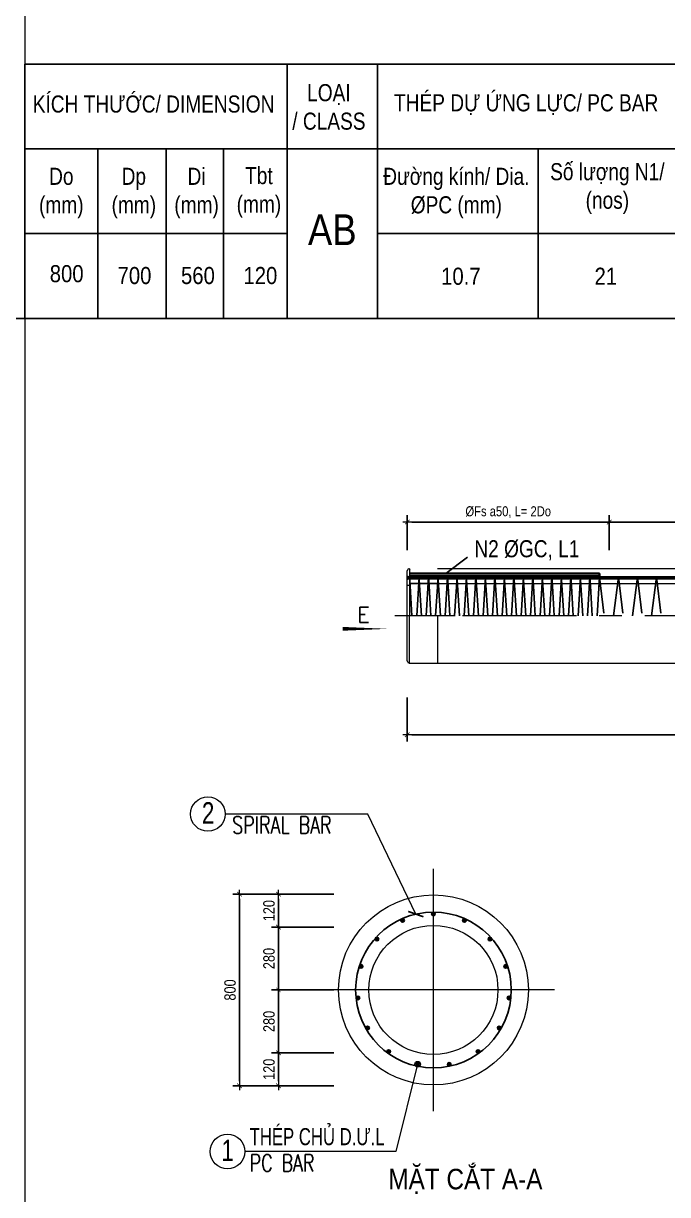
# Model space of a CAD drawing. Header units: millimetres. Extents: x -2123450 to -961021, y -260876 to 649159.
# Drawn here: x -1637070 to -1622931, y -4284 to 21407 of the extents above; entities that cross this region are included whole.
import ezdxf
from ezdxf.enums import TextEntityAlignment as Align

# ---------------------------------------------------------------- set-up
doc = ezdxf.new("R2010")
doc.units = ezdxf.units.MM
doc.header["$LTSCALE"] = 1000
doc.header["$MEASUREMENT"] = 0
doc.header["$PDMODE"] = 66
for name, pattern in [('CENTER2', [1.125, 0.75, -0.125, 0.125, -0.125]), ('CENTERX2', [4, 2.5, -0.5, 0.5, -0.5]), ('HIDDEN2', [4.7625, 3.175, -1.5875])]:
    doc.linetypes.add(name, pattern=pattern)
doc.layers.get('0').update_dxf_attribs({"linetype": 'CONTINUOUS'})
doc.layers.get('DEFPOINTS').update_dxf_attribs({"linetype": 'CONTINUOUS'})
for name, color, linetype, lineweight in [('1.NET BAO-F', 3, 'CONTINUOUS', 20), ('4.DIM-F', 1, 'CONTINUOUS', 15), ('NDC_S_AXIS', 5, 'CENTER2', 15), ('NDC_S_CONTINUOUS', 3, 'CONTINUOUS', 20), ('NDC_S_DIM', 1, 'CONTINUOUS', 9), ('NDC_S_ENG TEXT', 2, 'CONTINUOUS', 9), ('NDC_S_HATCH MATERIAL', 8, 'CONTINUOUS', 13), ('NDC_S_REBAR', 4, 'CONTINUOUS', 35), ('NDC_S_REBAR NO.', 7, 'CONTINUOUS', 20), ('NDC_S_REBAR SECTION', 6, 'CONTINUOUS', 25), ('NDC_S_STIRRUP', 2, 'CONTINUOUS', 25), ('NDC_S_VN TEXT', 7, 'CONTINUOUS', 9), ('netmanh', 6, 'CONTINUOUS', 15), ('Thep', 1, 'CONTINUOUS', 30)]:
    doc.layers.add(name, color=color, linetype=linetype, lineweight=lineweight)
doc.styles.add('Arial', font='arial.ttf')
doc.styles.add('NDC_ARIAL', font='arial.ttf', dxfattribs={"width": 0.8})
doc.styles.add('NDC_ROMANS', font='romans.shx', dxfattribs={"width": 0.8, "bigfont": 'vns.shx'})
doc.styles.get("Standard").update_dxf_attribs({"font": 'romans.shx', "bigfont": 'vns.shx'})
doc.styles.add('Vnsimli', font='vnsimli.shx', dxfattribs={"width": 0.65})
doc.dimstyles.new('D1-1(SC25)', dxfattribs={"dimscale": 25, "dimtxt": 2, "dimasz": 1.5, "dimexe": 1.5, "dimexo": 0, "dimgap": 0.5, "dimtad": 1, "dimdec": 0, "dimzin": 0, "dimdsep": 46, "dimtxsty": 'Vnsimli', "dimblk": 'ARCHTICK', "dimcen": 1, "dimdle": 1.5, "dimclrd": 256, "dimclre": 256, "dimclrt": 2, "dimadec": 0, "dimazin": 0, "dimtfac": 1, "dimtdec": 0, "dimtix": 1, "dimtmove": 2, "dimatfit": 2, "dimldrblk": 'ARCHTICK', "dimfxl": 1, "dimtolj": 1, "dimtzin": 0, "dimlwd": -1, "dimlwe": -1, "dimarcsym": 0})
doc.dimstyles.new('DIM', dxfattribs={"dimtxt": 0.03, "dimasz": 0.035, "dimexe": 0.03, "dimexo": 0.03, "dimgap": 0.005, "dimtad": 1, "dimdec": 0, "dimlfac": 10000, "dimzin": 0, "dimdsep": 46, "dimtxsty": 'NDC_ARIAL', "dimblk": 'DOTSMALL', "dimcen": 0.05, "dimclrd": 1, "dimclre": 1, "dimadec": 0, "dimazin": 0, "dimtfac": 1, "dimtdec": 0, "dimtofl": 0, "dimtmove": 0, "dimatfit": 3, "dimfxl": 0.03, "dimtolj": 1, "dimtzin": 0, "dimarcsym": 0})
doc.dimstyles.new('NDC_1-100', dxfattribs={"dimscale": 100, "dimtxt": 2.2, "dimasz": 1, "dimexe": 1.5, "dimexo": 2, "dimgap": 0.8, "dimtad": 1, "dimdec": 0, "dimdsep": 46, "dimtxsty": 'NDC_ARIAL', "dimblk": 'DIMMARK', "dimcen": 49999.938995, "dimdle": 1.5, "dimclrd": 1, "dimclre": 1, "dimclrt": 3, "dimadec": 0, "dimazin": 0, "dimtfac": 1, "dimtdec": 0, "dimtix": 1, "dimtmove": 2, "dimatfit": 3, "dimfxl": 1, "dimarcsym": 0})
doc.dimstyles.new('NDC_1-25(25)', dxfattribs={"dimscale": 100, "dimtxt": 2.5, "dimasz": 1, "dimexe": 1.5, "dimexo": 0, "dimgap": 0.8, "dimtad": 1, "dimdec": 0, "dimlfac": 0.25, "dimdsep": 46, "dimtxsty": 'NDC_ARIAL', "dimblk": 'DIMMARK', "dimcen": 49999.938995, "dimdle": 1.5, "dimclrd": 1, "dimclre": 1, "dimclrt": 3, "dimadec": 0, "dimazin": 0, "dimtfac": 1, "dimtdec": 0, "dimtix": 1, "dimtmove": 2, "dimatfit": 3, "dimfxl": 1, "dimarcsym": 0})

# ---------------------------------------------------------------- blocks, each defined once
blk = doc.blocks.new('DIMMARK')
at = {"layer": 'NDC_S_DIM', "color": 1}
blk.add_line((-1.5, 0), (1, 0), dxfattribs=at)
at = {"layer": 'NDC_S_DIM', "color": 2, "const_width": 0.15}
blk.add_lwpolyline([(-0.5, -0.5), (0.5, 0.5)], dxfattribs=at)
blk = doc.blocks.new('*D482')
at = {"layer": 'DEFPOINTS', "color": 0, "transparency": 16777216}
for p in [(-1624212, 10469), (-1628645, 9649), (-1624212, 9649)]:
    blk.add_point(p, dxfattribs=at)
at = {"layer": 'NDC_S_DIM', "color": 1, "lineweight": -2, "transparency": 16777216}
for p, q in [((-1628645, 9849), (-1628645, 10619)), ((-1624212, 9849), (-1624212, 10619)), ((-1628545, 10469), (-1624312, 10469))]:
    blk.add_line(p, q, dxfattribs=at)
at = {"layer": 'NDC_S_DIM', "color": 1, "lineweight": -2, "transparency": 16777216, "xscale": 100, "yscale": 100, "zscale": 100, "rotation": 180}
blk.add_blockref('DIMMARK', (-1628645, 10469), dxfattribs=at)
at = {"layer": 'NDC_S_DIM', "color": 1, "lineweight": -2, "transparency": 16777216, "xscale": 100, "yscale": 100, "zscale": 100}
blk.add_blockref('DIMMARK', (-1624212, 10469), dxfattribs=at)
at = {"layer": 'NDC_S_DIM', "color": 3, "transparency": 16777216, "insert": (-1626429, 10685), "char_height": 220, "attachment_point": 5, "style": 'NDC_ARIAL'}
blk.add_mtext('ØFs a50, L= 2Do', dxfattribs=at)
blk = doc.blocks.new('*D483')
at = {"layer": 'DEFPOINTS', "color": 0, "transparency": 16777216}
for p in [(-1596274, 10469), (-1624212, 9649), (-1596274, 9649)]:
    blk.add_point(p, dxfattribs=at)
at = {"layer": 'NDC_S_DIM', "color": 1, "lineweight": -2, "transparency": 16777216}
for p, q in [((-1624212, 9849), (-1624212, 10619)), ((-1596274, 9849), (-1596274, 10619)), ((-1624112, 10469), (-1596374, 10469))]:
    blk.add_line(p, q, dxfattribs=at)
at = {"layer": 'NDC_S_DIM', "color": 1, "lineweight": -2, "transparency": 16777216, "xscale": 100, "yscale": 100, "zscale": 100, "rotation": 180}
blk.add_blockref('DIMMARK', (-1624212, 10469), dxfattribs=at)
at = {"layer": 'NDC_S_DIM', "color": 1, "lineweight": -2, "transparency": 16777216, "xscale": 100, "yscale": 100, "zscale": 100}
blk.add_blockref('DIMMARK', (-1596274, 10469), dxfattribs=at)
at = {"layer": 'NDC_S_DIM', "color": 3, "transparency": 16777216, "insert": (-1610243, 10667), "char_height": 220, "attachment_point": 5, "style": 'NDC_ARIAL'}
blk.add_mtext('ØFs a100', dxfattribs=at)
blk = doc.blocks.new('*D485')
at = {"layer": 'DEFPOINTS', "color": 0, "transparency": 16777216}
for p in [(-1628645, 6820), (-1591878, 6820), (-1591878, 5802)]:
    blk.add_point(p, dxfattribs=at)
at = {"layer": 'NDC_S_DIM', "color": 1, "lineweight": -2, "transparency": 16777216}
for p, q in [((-1628645, 6620), (-1628645, 5652)), ((-1591878, 6620), (-1591878, 5652)), ((-1628545, 5802), (-1591978, 5802))]:
    blk.add_line(p, q, dxfattribs=at)
at = {"layer": 'NDC_S_DIM', "color": 1, "lineweight": -2, "transparency": 16777216, "xscale": 100, "yscale": 100, "zscale": 100, "rotation": 180}
blk.add_blockref('DIMMARK', (-1628645, 5802), dxfattribs=at)
at = {"layer": 'NDC_S_DIM', "color": 1, "lineweight": -2, "transparency": 16777216, "xscale": 100, "yscale": 100, "zscale": 100}
blk.add_blockref('DIMMARK', (-1591878, 5802), dxfattribs=at)
at = {"layer": 'NDC_S_DIM', "color": 3, "transparency": 16777216, "insert": (-1610262, 5992), "char_height": 220, "attachment_point": 5, "style": 'NDC_ARIAL'}
blk.add_mtext('L ', dxfattribs=at)
blk = doc.blocks.new('daucocmangxong 3.0 khong be tong')
at = {"layer": 'NDC_S_AXIS', "linetype": 'CENTERX2'}
blk.add_line((0.093, 0.25), (-0.2262, 0.25), dxfattribs=at)
at = {"layer": 'NDC_S_CONTINUOUS'}
for p, q in [((-0.148, 0.497), (-0.148, 0.4535)), ((-0.155, 0.4565), (-0.16, 0.4565)), ((-0.155, 0.4435), (-0.16, 0.4435)), ((-0.155, 0.4565), (-0.155, 0.4545)), ((-0.155, 0.4545), (-0.148, 0.4545)), ((-0.155, 0.4455), (-0.155, 0.4435)), ((-0.155, 0.4455), (-0.148, 0.4455)), ((-0.148, 0.4465), (-0.148, 0.25)), ((-0.148, 0.41), (-0.16, 0.41)), ((-0.15, 0.25), (-0.15, 0)), ((0, 0.25), (0, 0)), ((-0.15, 0), (0, 0))]:
    blk.add_line(p, q, dxfattribs=at)
blk.add_lwpolyline([(-0.15, 0.002), (-0.15, 0), (-0.153, 0), (-0.159, 0.012), (-0.16, 0.012), (-0.16, 0.488), (-0.159, 0.488), (-0.153, 0.5), (-0.15, 0.5), (-0.15, 0.497)], dxfattribs=at)
at = {"layer": 'NDC_S_REBAR'}
for p, q in [((-0.156, 0.4535), (0, 0.4535)), ((-0.156, 0.4465), (0, 0.4465))]:
    blk.add_line(p, q, dxfattribs=at)
at = {"layer": 'NDC_S_STIRRUP'}
blk.add_line((-0.148, 0.42), (0, 0.42), dxfattribs=at)
at = {"layer": 'netmanh'}
blk.add_arc((-0.148, 0.497), 0.003, 270, 0, dxfattribs=at)
at = {"layer": 'Thep'}
blk.add_ellipse((-0.1575, 0.4501), major_axis=(0, 0.0055), ratio=0.363902, start_param=5.391025, end_param=10.293338, dxfattribs=at)
blk = doc.blocks.new('thep gia cuong')
at = {"layer": 'NDC_S_REBAR'}
blk.add_lwpolyline([(0, -0.014), (1, -0.014), (1, 0), (0, 0)], dxfattribs=at)
blk = doc.blocks.new('_DotSmall')
at = {"color": 0, "linetype": 'ByBlock', "lineweight": 9, "const_width": 0.5}
blk.add_lwpolyline([(-0.0625, 0, 1), (0.0625, 0, 1)], format="xyb", close=True, dxfattribs=at)
blk = doc.blocks.new('MAT CAT 1-1')
at = {"layer": 'NDC_S_AXIS', "linetype": 'CENTERX2'}
for p, q in [((0, -0.3192), (0, 0.3192)), ((0.3192, 0), (-0.3192, 0))]:
    blk.add_line(p, q, dxfattribs=at)
at = {"layer": 'NDC_S_CONTINUOUS'}
for radius in [0.25, 0.17]:
    blk.add_circle((0, 0), radius, dxfattribs=at)
at = {"layer": 'NDC_S_STIRRUP', "ltscale": 0.01}
blk.add_circle((0, 0), 0.205, dxfattribs=at)
blk = doc.blocks.new('*D954')
at = {"layer": 'DEFPOINTS', "color": 0, "transparency": 16777216}
for p in [(-1632327, 2304), (-1630257, 2304), (-1630257, -1896)]:
    blk.add_point(p, dxfattribs=at)
at = {"layer": 'NDC_S_DIM', "color": 1, "lineweight": -2, "transparency": 16777216}
for p, q in [((-1630257, 2304), (-1632477, 2304)), ((-1632327, -1796), (-1632327, 2204)), ((-1630257, -1896), (-1632477, -1896))]:
    blk.add_line(p, q, dxfattribs=at)
at = {"layer": 'NDC_S_DIM', "color": 1, "lineweight": -2, "transparency": 16777216, "xscale": 100, "yscale": 100, "zscale": 100}
for p, rotation in [((-1632327, 2304), 90), ((-1632327, -1896), 270)]:
    blk.add_blockref('DIMMARK', p, dxfattribs=dict(at, rotation=rotation))
at = {"layer": 'NDC_S_DIM', "color": 3, "lineweight": 100, "transparency": 16777216, "insert": (-1632534, 204), "char_height": 250, "attachment_point": 5, "rotation": 90, "style": 'NDC_ARIAL'}
blk.add_mtext('800', dxfattribs=at)
blk = doc.blocks.new('*D955')
at = {"layer": 'DEFPOINTS', "color": 0, "transparency": 16777216}
for p in [(-1631472, -1176), (-1630257, -1176), (-1630257, -1896)]:
    blk.add_point(p, dxfattribs=at)
at = {"layer": 'NDC_S_DIM', "color": 1, "lineweight": -2, "transparency": 16777216}
for p, q in [((-1630257, -1176), (-1631622, -1176)), ((-1631472, -1796), (-1631472, -1276)), ((-1630257, -1896), (-1631622, -1896))]:
    blk.add_line(p, q, dxfattribs=at)
at = {"layer": 'NDC_S_DIM', "color": 1, "lineweight": -2, "transparency": 16777216, "xscale": 100, "yscale": 100, "zscale": 100}
for p, rotation in [((-1631472, -1176), 90), ((-1631472, -1896), 270)]:
    blk.add_blockref('DIMMARK', p, dxfattribs=dict(at, rotation=rotation))
at = {"layer": 'NDC_S_DIM', "color": 3, "lineweight": 100, "transparency": 16777216, "insert": (-1631679, -1536), "char_height": 250, "attachment_point": 5, "rotation": 90, "style": 'NDC_ARIAL'}
blk.add_mtext('120', dxfattribs=at)
blk = doc.blocks.new('*D956')
at = {"layer": 'DEFPOINTS', "color": 0, "transparency": 16777216}
for p in [(-1631472, 204), (-1630257, 204), (-1630257, -1176)]:
    blk.add_point(p, dxfattribs=at)
at = {"layer": 'NDC_S_DIM', "color": 1, "lineweight": -2, "transparency": 16777216}
for p, q in [((-1630257, 204), (-1631622, 204)), ((-1631472, -1076), (-1631472, 104)), ((-1630257, -1176), (-1631622, -1176))]:
    blk.add_line(p, q, dxfattribs=at)
at = {"layer": 'NDC_S_DIM', "color": 1, "lineweight": -2, "transparency": 16777216, "xscale": 100, "yscale": 100, "zscale": 100}
for p, rotation in [((-1631472, 204), 90), ((-1631472, -1176), 270)]:
    blk.add_blockref('DIMMARK', p, dxfattribs=dict(at, rotation=rotation))
at = {"layer": 'NDC_S_DIM', "color": 3, "lineweight": 100, "transparency": 16777216, "insert": (-1631679, -486), "char_height": 250, "attachment_point": 5, "rotation": 90, "style": 'NDC_ARIAL'}
blk.add_mtext('280', dxfattribs=at)
blk = doc.blocks.new('*D957')
at = {"layer": 'DEFPOINTS', "color": 0, "transparency": 16777216}
for p in [(-1631472, 1584), (-1630257, 1584), (-1630257, 204)]:
    blk.add_point(p, dxfattribs=at)
at = {"layer": 'NDC_S_DIM', "color": 1, "lineweight": -2, "transparency": 16777216}
for p, q in [((-1630257, 1584), (-1631622, 1584)), ((-1631472, 304), (-1631472, 1484)), ((-1630257, 204), (-1631622, 204))]:
    blk.add_line(p, q, dxfattribs=at)
at = {"layer": 'NDC_S_DIM', "color": 1, "lineweight": -2, "transparency": 16777216, "xscale": 100, "yscale": 100, "zscale": 100}
for p, rotation in [((-1631472, 1584), 90), ((-1631472, 204), 270)]:
    blk.add_blockref('DIMMARK', p, dxfattribs=dict(at, rotation=rotation))
at = {"layer": 'NDC_S_DIM', "color": 3, "lineweight": 100, "transparency": 16777216, "insert": (-1631679, 894), "char_height": 250, "attachment_point": 5, "rotation": 90, "style": 'NDC_ARIAL'}
blk.add_mtext('280', dxfattribs=at)
blk = doc.blocks.new('*D958')
at = {"layer": 'DEFPOINTS', "color": 0, "transparency": 16777216}
for p in [(-1631472, 2304), (-1630257, 2304), (-1630257, 1584)]:
    blk.add_point(p, dxfattribs=at)
at = {"layer": 'NDC_S_DIM', "color": 1, "lineweight": -2, "transparency": 16777216}
for p, q in [((-1630257, 2304), (-1631622, 2304)), ((-1631472, 1684), (-1631472, 2204)), ((-1630257, 1584), (-1631622, 1584))]:
    blk.add_line(p, q, dxfattribs=at)
at = {"layer": 'NDC_S_DIM', "color": 1, "lineweight": -2, "transparency": 16777216, "xscale": 100, "yscale": 100, "zscale": 100}
for p, rotation in [((-1631472, 2304), 90), ((-1631472, 1584), 270)]:
    blk.add_blockref('DIMMARK', p, dxfattribs=dict(at, rotation=rotation))
at = {"layer": 'NDC_S_DIM', "color": 3, "lineweight": 100, "transparency": 16777216, "insert": (-1631679, 1944), "char_height": 250, "attachment_point": 5, "rotation": 90, "style": 'NDC_ARIAL'}
blk.add_mtext('120', dxfattribs=at)
blk = doc.blocks.new('_ArchTick')
at = {"color": 0, "linetype": 'ByBlock', "lineweight": 0, "const_width": 0.15}
blk.add_lwpolyline([(-0.5, -0.5), (0.5, 0.5)], dxfattribs=at)
blk = doc.blocks.new('*U937')
at = {"layer": 'NDC_S_HATCH MATERIAL'}
h = blk.add_hatch(color=256, dxfattribs=at)
h.dxf.hatch_style = 1
edge = h.paths.add_edge_path()
edge.add_arc((0, 0), 40, 0, 360)
at = {"layer": 'NDC_S_REBAR SECTION'}
blk.add_circle((0, 0), 40, dxfattribs=at)
blk = doc.blocks.new('*U938')
at = {"layer": 'NDC_S_REBAR SECTION', "color": 0, "linetype": 'ByBlock', "lineweight": -2, "transparency": 16777216}
blk.add_blockref('*U937', (-1628077, 260064), dxfattribs=at)
for p, rotation in [((-1628756, 259920), 24), ((-1627398, 259920), 336.0000000000001), ((-1629317, 259512), 48.00000000000002), ((-1626837, 259512), 312), ((-1629664, 258912), 72), ((-1626490, 258912), 288.0000000000001), ((-1629736, 258222), 96), ((-1626418, 258222), 264), ((-1629522, 257562), 120), ((-1626632, 257562), 240), ((-1629058, 257046), 144), ((-1627096, 257046), 216), ((-1628424, 256764), 168.0000000000001), ((-1627730, 256764), 192)]:
    blk.add_blockref('*U937', p, dxfattribs=dict(at, rotation=rotation))

msp = doc.modelspace()

# ---------------------------------------------------------------- linework, layer by layer
for p, q in [((-1637035.68, 20516.11), (-1637035.68, 14935.75)), ((-1637035.68, 20516.11), (-1584588.72, 20516.11)), ((-1631280.27, 20516.11), (-1631280.27, 14935.75)), ((-1629297.7, 20516.11), (-1629297.7, 14935.75)), ((-1637035.68, 18655.99), (-1584588.72, 18655.99)), ((-1635438.41, 18671.49), (-1635438.41, 14951.25)), ((-1633935.15, 18671.49), (-1633935.15, 14951.25)), ((-1632678.56, 18671.49), (-1632678.56, 14951.25)), ((-1625769.95, 18655.99), (-1625769.95, 14935.75)), ((-1637035.68, 16795.87), (-1631280.27, 16795.87)), ((-1629297.7, 16795.87), (-1584588.72, 16795.87)), ((-1655445.74, 14935.75), (-1584588.72, 14935.75)), ((-1637035.68, 14935.75), (-1584588.72, 14935.75))]:
    msp.add_line(p, q)
at = {"layer": '4.DIM-F'}
for centre in [(-1633021.19, 4063.46), (-1632590.48, -3340.15)]:
    msp.add_circle(centre, 378.96, dxfattribs=at)
at = {"layer": 'NDC_S_AXIS', "linetype": 'CENTERX2'}
msp.add_line((-1592932.48, 8411.68), (-1627590.54, 8411.68), dxfattribs=at)
at = {"layer": 'NDC_S_CONTINUOUS'}
for p, q in [((-1637035.68, 58213.47), (-1637035.68, -22517.82)), ((-1627978.18, 9453.34), (-1591919.84, 9453.34)), ((-1627978.18, 9120.01), (-1592544.84, 9120.01)), ((-1627978.18, 7370.01), (-1592544.84, 7370.01))]:
    msp.add_line(p, q, dxfattribs=at)
at = {"layer": 'NDC_S_HATCH MATERIAL'}
msp.add_lwpolyline([(-1630060.22, 8126.48, 83.33, 16.67, 0), (-1629267.39, 8126.48, 416.67, 0, 0), (-1629107.35, 8126.48, 0, 0, 0)], format="xyseb", dxfattribs=at)
at = {"layer": 'NDC_S_REBAR'}
for p, q in [((-1627978.18, 9259.59), (-1592544.84, 9259.59)), ((-1627978.18, 9230.43), (-1592544.84, 9230.43))]:
    msp.add_line(p, q, dxfattribs=at)
at = {"layer": 'NDC_S_STIRRUP', "linetype": 'HIDDEN2', "ltscale": 0.25}
for p, q in [((-1628542.76, 8411.68), (-1628594.84, 9259.59)), ((-1628334.43, 8411.68), (-1628386.51, 9259.59)), ((-1628126.09, 8411.68), (-1628178.18, 9259.59)), ((-1627917.76, 8411.68), (-1627969.84, 9259.59)), ((-1627709.43, 8411.68), (-1627761.51, 9259.59)), ((-1627501.09, 8411.68), (-1627553.18, 9259.59)), ((-1627292.76, 8411.68), (-1627344.84, 9259.59)), ((-1627084.43, 8411.68), (-1627136.51, 9259.59)), ((-1626876.09, 8411.68), (-1626928.18, 9259.59)), ((-1626667.76, 8411.68), (-1626719.84, 9259.59)), ((-1626459.43, 8411.68), (-1626511.51, 9259.59)), ((-1626251.09, 8411.68), (-1626303.18, 9259.59)), ((-1626042.76, 8411.68), (-1626094.84, 9259.59)), ((-1625834.43, 8411.68), (-1625886.51, 9259.59)), ((-1625626.09, 8411.68), (-1625678.18, 9259.59)), ((-1625417.76, 8411.68), (-1625469.84, 9259.59)), ((-1625209.43, 8411.68), (-1625261.51, 9259.59)), ((-1625001.09, 8411.68), (-1625053.18, 9259.59)), ((-1624792.76, 8411.68), (-1624844.84, 9259.59)), ((-1624584.43, 8411.68), (-1624636.51, 9259.59)), ((-1624428.18, 9259.59), (-1624324.01, 8411.68)), ((-1624011.51, 9259.59), (-1623907.34, 8411.68)), ((-1623594.84, 9259.59), (-1623490.68, 8411.68)), ((-1623178.18, 9259.59), (-1623074.01, 8411.68))]:
    msp.add_line(p, q, dxfattribs=at)
at = {"layer": 'NDC_S_STIRRUP'}
for p, q in [((-1628386.51, 9259.59), (-1628438.59, 8411.68)), ((-1628178.18, 9259.59), (-1628230.26, 8411.68)), ((-1627969.84, 9259.59), (-1628021.93, 8411.68)), ((-1627761.51, 9259.59), (-1627813.59, 8411.68)), ((-1627553.18, 9259.59), (-1627605.26, 8411.68)), ((-1627344.84, 9259.59), (-1627396.93, 8411.68)), ((-1627136.51, 9259.59), (-1627188.59, 8411.68)), ((-1626928.18, 9259.59), (-1626980.26, 8411.68)), ((-1626719.84, 9259.59), (-1626771.93, 8411.68)), ((-1626511.51, 9259.59), (-1626563.59, 8411.68)), ((-1626303.18, 9259.59), (-1626355.26, 8411.68)), ((-1626094.84, 9259.59), (-1626146.93, 8411.68)), ((-1625886.51, 9259.59), (-1625938.59, 8411.68)), ((-1625678.18, 9259.59), (-1625730.26, 8411.68)), ((-1625469.84, 9259.59), (-1625521.93, 8411.68)), ((-1625261.51, 9259.59), (-1625313.59, 8411.68)), ((-1625053.18, 9259.59), (-1625105.26, 8411.68)), ((-1624844.84, 9259.59), (-1624896.93, 8411.68)), ((-1624636.51, 9259.59), (-1624688.59, 8411.68)), ((-1624428.18, 9259.59), (-1624480.26, 8411.68)), ((-1624115.68, 8411.68), (-1624011.51, 9259.59)), ((-1623699.01, 8411.68), (-1623594.84, 9259.59)), ((-1623282.34, 8411.68), (-1623178.18, 9259.59))]:
    msp.add_line(p, q, dxfattribs=at)

# ---------------------------------------------------------------- block references
at = {"layer": '1.NET BAO-F', "xscale": 8333.333335864481, "yscale": 8333.333335864481, "zscale": 8333.333335864481}
msp.add_blockref('MAT CAT 1-1', (-1628070.45, 204.22), dxfattribs=at)
at = {"layer": 'NDC_S_HATCH MATERIAL', "xscale": 4166.666667932241, "yscale": 4166.666667932241, "zscale": 4166.666667932241}
for name, p in [('daucocmangxong 3.0 khong be tong', (-1627978.18, 7370.01)), ('thep gia cuong', (-1628594.84, 9336.82))]:
    msp.add_blockref(name, p, dxfattribs=at)
at = {"layer": 'NDC_S_REBAR SECTION', "color": 1}
msp.add_blockref('*U938', (6.62, -258191.78), dxfattribs=at)

# ---------------------------------------------------------------- texts
at = {"layer": 'NDC_S_ENG TEXT', "style": 'NDC_ROMANS', "width": 0.75}
for s, p in [('SPIRAL BAR', (-1632488.05, 3635.67)), ('PC BAR', (-1632104.78, -3779.24))]:
    msp.add_text(s, height=375, dxfattribs=at).set_placement(p)
at = {"layer": 'NDC_S_REBAR NO.', "style": 'Arial', "width": 0.75}
for s, p in [('2', (-1633152.79, 3854.6)), ('1', (-1632723.88, -3549.01))]:
    msp.add_text(s, height=468.75, dxfattribs=at).set_placement(p)
at = {"layer": 'NDC_S_VN TEXT', "style": 'NDC_ARIAL', "width": 0.85}
for s, height, p in [('AB', 675, (-1630291.52, 16543.34)), ('800', 375, (-1636120.6, 15730.03)), ('700', 375, (-1634632.04, 15689.34)), ('560', 375, (-1633239.55, 15689.34)), ('120', 375, (-1631868.87, 15689.34)), ('10.7', 375, (-1627468.33, 15673.84)), ('21', 375, (-1624287.15, 15673.84))]:
    msp.add_text(s, height=height, dxfattribs=at).set_placement(p, align=Align.CENTER)
at = {"layer": 'NDC_S_VN TEXT'}
msp.add_text('E', height=333.33, dxfattribs=at).set_placement((-1629740.75, 8266.36))
at = {"layer": 'NDC_S_VN TEXT', "style": 'Arial', "width": 0.7}
msp.add_text('THÉP CHỦ D.Ư.L', height=375, dxfattribs=at).set_placement((-1632104.78, -3201.06))
at = {"layer": 'NDC_S_VN TEXT', "lineweight": 70, "style": 'NDC_ARIAL', "width": 0.85}
msp.add_text('MẶT CẮT A-A', height=450, dxfattribs=at).set_placement((-1629061.35, -4169.12))
at = {"layer": 'NDC_S_VN TEXT', "char_height": 375, "attachment_point": 2, "style": 'NDC_ARIAL'}
for s, width, insert in [('LOẠI\\P/ CLASS', 2616.0412, (-1630364.93, 20076.08)), ('KÍCH THƯỚC/ DIMENSION', 8486.5621, (-1634213.12, 19826.41)), ('THÉP DỰ ỨNG LỰC/ PC BAR', 9688.8946, (-1626035, 19853)), ('Di\\P(mm)', 0.1943, (-1633269.7, 18240.98)), ('Tbt\\P(mm)', 0.1943, (-1631901.51, 18256.48)), ('Đường kính/ Dia.\\P{\\A1;ØPC} (mm)', 4776.252, (-1627567.65, 18240.98)), ('Số lượng N1/\\P(nos)', 3446.092, (-1624252.99, 18342.18)), ('Do\\P(mm)', 0.1943, (-1636238.07, 18240.98)), ('Dp\\P(mm)', 0.1943, (-1634646.36, 18240.98))]:
    msp.add_mtext_dynamic_manual_height_columns(s, width=width, gutter_width=0.37, heights=[0], dxfattribs=dict(at, insert=insert))
at = {"layer": 'NDC_S_VN TEXT', "insert": (-1627172.5, 10071), "char_height": 375, "attachment_point": 1, "style": 'NDC_ARIAL'}
msp.add_mtext('\\A1;N2 ØGC, L1', dxfattribs=at)

# ---------------------------------------------------------------- dimensions: what is measured, and where the dimension line sits
at = {"layer": 'NDC_S_DIM'}
for base, p1, p2, text, picture, middle in [((-1624212.45, 10468.79), (-1628644.84, 9649.25), (-1624212.45, 9649.25), 'ØFs a50, L= 2Do', '*D482', (-1626428.65, 10684.6)), ((-1596274.13, 10468.79), (-1624212.45, 9649.25), (-1596274.13, 9649.25), 'ØFs a100', '*D483', (-1610243.29, 10667.26)), ((-1591878.18, 5802), (-1628644.84, 6820.01), (-1591878.18, 6820.01), 'L ', '*D485', (-1610261.51, 5992))]:
    dim = msp.add_linear_dim(base=base, p1=p1, p2=p2, text=text, dimstyle='NDC_1-100', dxfattribs=at)
    dim.commit()
    dim.dimension.update_dxf_attribs({"geometry": picture, "text_midpoint": middle})
at = {"layer": 'NDC_S_DIM', "lineweight": 100}
for base, p1, p2, text, picture, middle in [((-1632326.59, 2304.22), (-1630256.59, -1895.78), (-1630256.59, 2304.22), '800', '*D954', (-1632534.23, 204.22)), ((-1631471.59, 2304.22), (-1630256.59, 1584.22), (-1630256.59, 2304.22), '120', '*D958', (-1631679.23, 1944.22)), ((-1631471.59, 1584.22), (-1630256.59, 204.22), (-1630256.59, 1584.22), '280', '*D957', (-1631679.23, 894.22)), ((-1631471.59, 204.22), (-1630256.59, -1175.78), (-1630256.59, 204.22), '280', '*D956', (-1631679.23, -485.78)), ((-1631471.59, -1175.78), (-1630256.59, -1895.78), (-1630256.59, -1175.78), '120', '*D955', (-1631679.23, -1535.78))]:
    dim = msp.add_linear_dim(base=base, p1=p1, p2=p2, angle=90, text=text, dimstyle='NDC_1-25(25)', dxfattribs=at)
    dim.commit()
    dim.dimension.update_dxf_attribs({"geometry": picture, "text_midpoint": middle})

# ---------------------------------------------------------------- leaders
at = {"layer": '4.DIM-F'}
for points, override in [([(-1628457.27, 1868.19), (-1629512.22, 4063.46), (-1632642.23, 4063.46)], {"dimasz": 10}), ([(-1628416.97, -1426.02), (-1628897.49, -3340.15), (-1632211.52, -3340.15)], {"dimasz": 5, "dimldrblk": 'Origin'})]:
    msp.add_leader(points, dimstyle='D1-1(SC25)', override=override, dxfattribs=at)
at = {"layer": 'NDC_S_VN TEXT', "annotation_type": 0, "has_hookline": 1, "hookline_direction": 0, "text_width": 2197}
msp.add_leader([(-1627799.77, 9336.82), (-1627320.76, 9694.9), (-1627320.73, 9694.9)], dimstyle='DIM', override={"dimgap": 0.005, "dimtad": 0}, dxfattribs=at)

doc.saveas('drawing.dxf')
